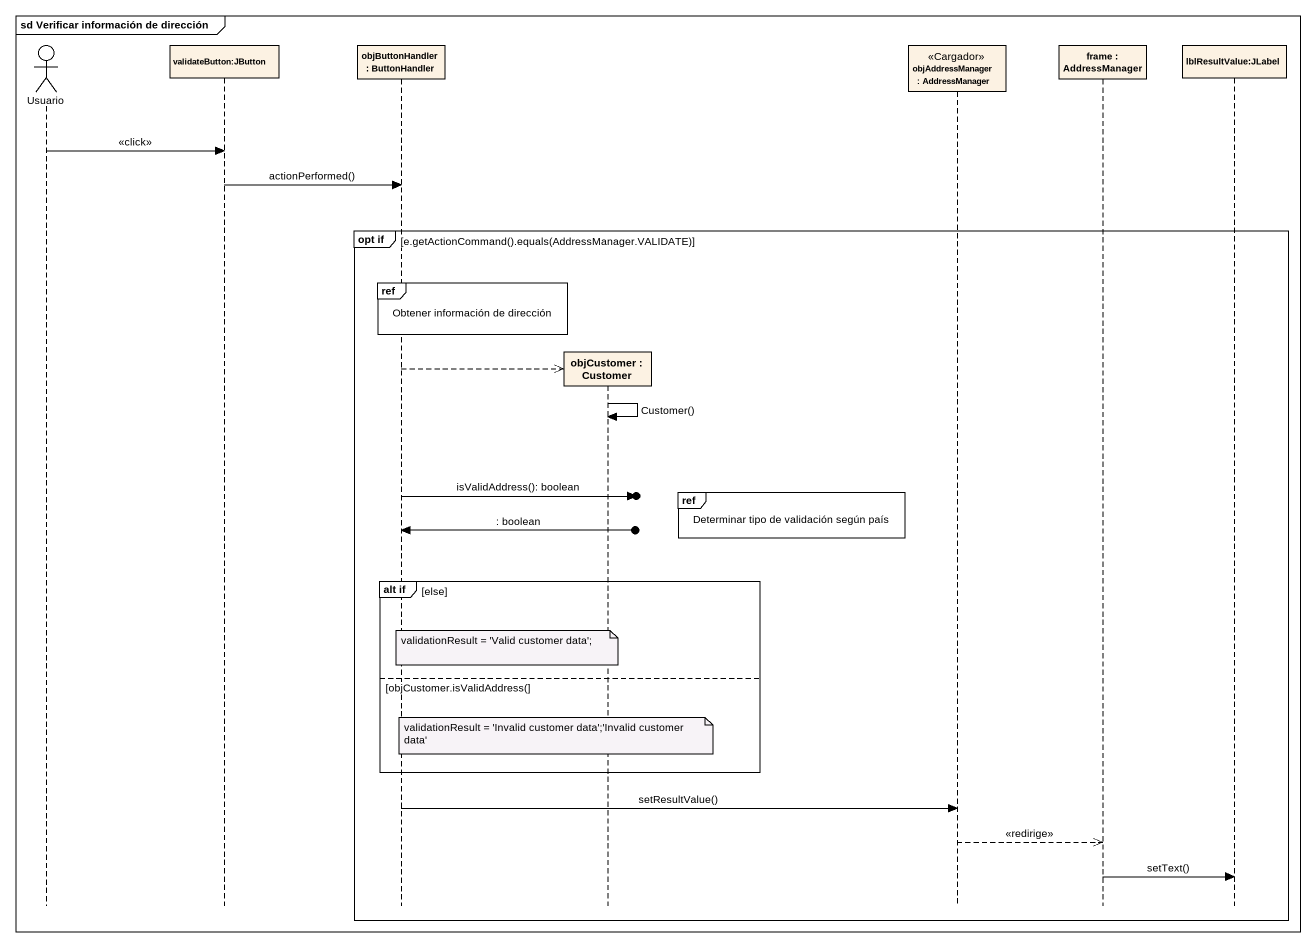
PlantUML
@startuml
mainframe sd Verificar información de dirección
hide footbox
actor Usuario
participant "validateButton:JButton" as validateButton_JButton
participant "objButtonHandler : ButtonHandler" as objButtonHandler
participant "objCustomer : Customer" as objCustomer
participant "objAddressManager : AddressManager" as objAddressManager <<Cargador>>
participant "frame : AddressManager" as frame_
participant "lblResultValue:JLabel" as lblResultValue_JLabel

Usuario -> validateButton_JButton : <<click>>
validateButton_JButton -> objButtonHandler : actionPerformed()
group opt if [e.getActionCommand().equals(AddressManager.VALIDATE)]
  ref over objButtonHandler : Obtener información de dirección
  objButtonHandler -->> objCustomer **
  objCustomer -> objCustomer : Customer()
  ref over objAddressManager : Determinar tipo de validación según país
  objButtonHandler ->o] : isValidAddress(): boolean
  objButtonHandler <-o] : : boolean
  group alt if [else]
    note over objCustomer : validationResult = 'Valid customer data';
  else objCustomer.isValidAddress(
    note over objCustomer : validationResult = 'Invalid customer data';'Invalid customer data'
  end
  objButtonHandler -> objAddressManager : setResultValue()
  objAddressManager -->> frame_ : <<redirige>>
  frame_ -> lblResultValue_JLabel : setText()
end
@enduml
